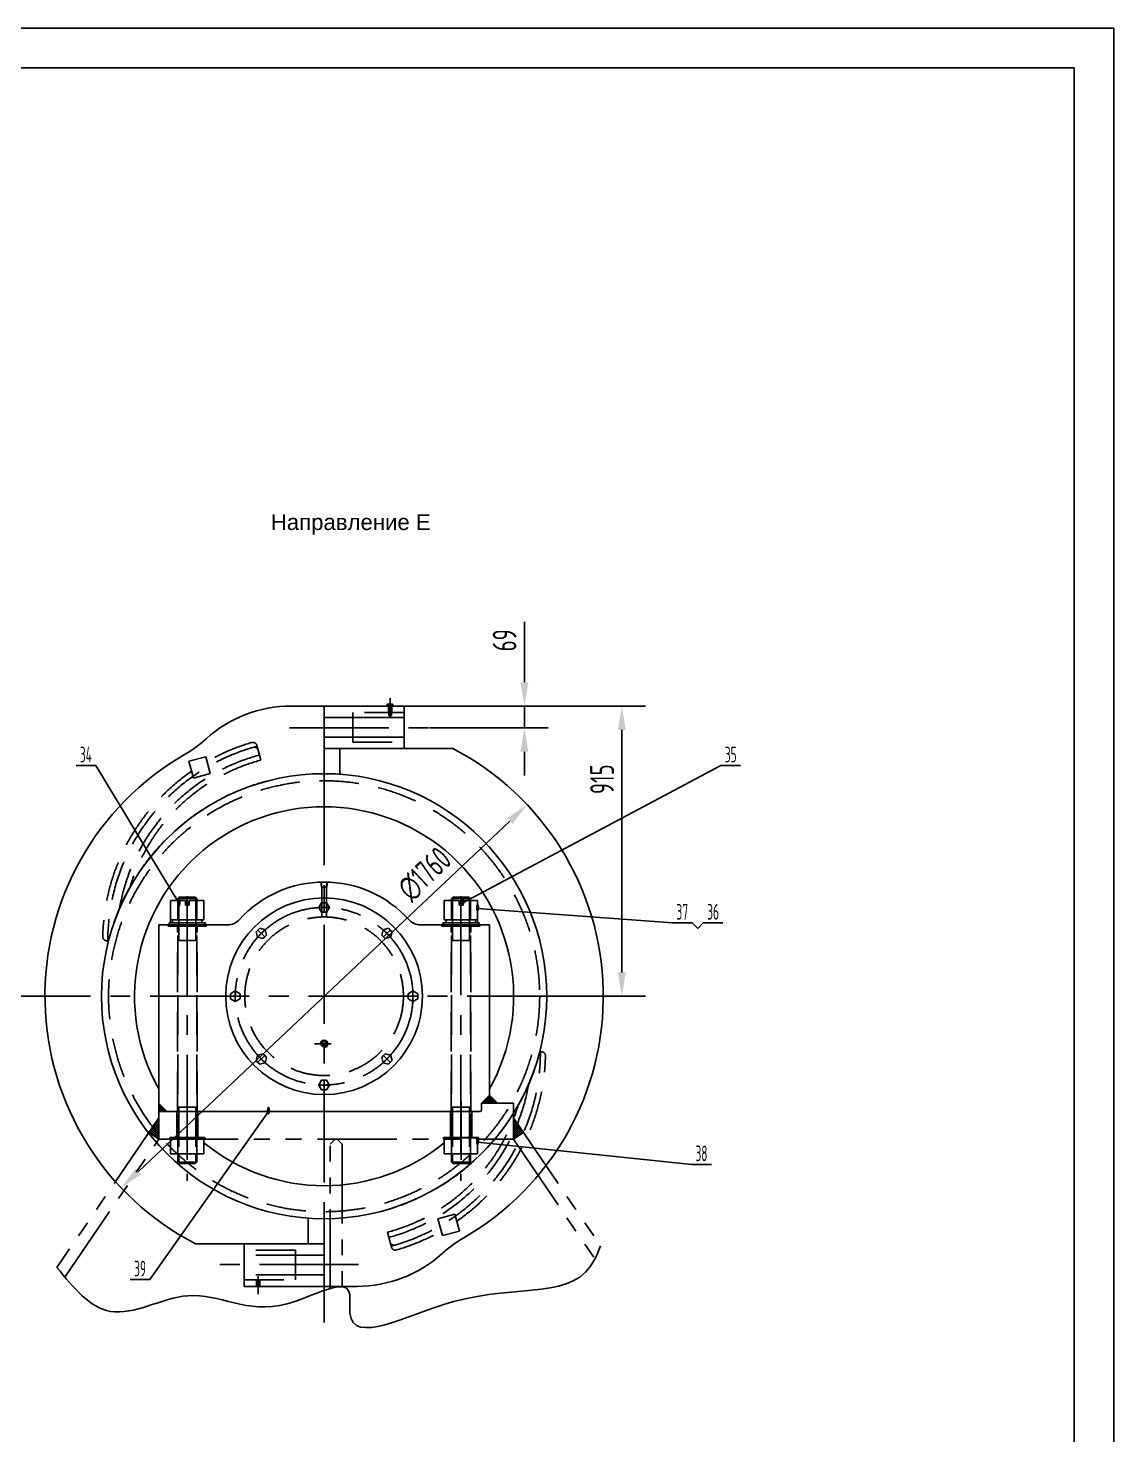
# Model space of a CAD drawing. Header units: millimetres. Extents: x 0 to 10500, y 0 to 7425.
# Drawn here: x 7078 to 10500, y 2989 to 7425 of the extents above; entities that cross this region are included whole.
import ezdxf
from ezdxf.enums import TextEntityAlignment as Align

# ---------------------------------------------------------------- set-up
doc = ezdxf.new("R2010")
doc.units = ezdxf.units.MM
doc.header["$LTSCALE"] = 250
for name, pattern in [('F', [0.75, 0.5, -0.25]), ('G', [2, 1.25, -0.25, 0.25, -0.25]), ('K', [2.5, 1.25, -0.25, 0.25, -0.25, 0.25, -0.25])]:
    doc.linetypes.add(name, pattern=pattern)
for name, color, linetype in [('01', 7, 'Continuous'), ('02', 1, 'Continuous'), ('04', 2, 'F'), ('05', 142, 'G'), ('07', 6, 'K'), ('08', 1, 'Continuous'), ('11', 3, 'Continuous')]:
    doc.layers.add(name, color=color, linetype=linetype)
doc.styles.get("Standard").update_dxf_attribs({"font": 'isocp', "width": 0.707, "bigfont": 'intecad.shx'})
doc.dimstyles.new('INTE', dxfattribs={"dimscale": 25, "dimtxt": 3, "dimasz": 3, "dimexe": 3, "dimexo": 0, "dimgap": 1, "dimtad": 1, "dimdsep": 46, "dimtxsty": 'Standard', "dimcen": 0, "dimclrd": 1, "dimclre": 1, "dimclrt": 3, "dimaunit": 1, "dimadec": 0, "dimazin": 0, "dimtfac": 1, "dimtmove": 0, "dimatfit": 0, "dimfxl": 1, "dimarcsym": 0})

# ---------------------------------------------------------------- blocks, each defined once
blk = doc.blocks.new('ert')
at = {"layer": '07', "linetype": 'K'}
h = blk.add_hatch(dxfattribs=at)
h.set_pattern_fill('_USER', color=6, scale=5, angle=45, style=0, double=1, pattern_type=0)
h.set_pattern_definition([(45, (6254.2764, -16652.6666), (-3.535534, 3.535534), []), (135, (6254.2764, -16652.6666), (-3.535534, -3.535534), [])])
h.paths.add_polyline_path([(10265.7, -10855.8), (10297.1, -10877.2), (10297.1, -10809.6)])
h.paths.add_polyline_path([(11415.1, -10877.2), (11446.5, -10855.8), (11415.1, -10809.6)])
at = {"layer": '07', "color": 6, "linetype": 'K', "ltscale": 0.8}
for p, q in [((10387, -10735.1), (10387, -10942.6)), ((11250.6, -10757.4), (11250.6, -10942.6)), ((11314.1, -10763.2), (11314.1, -10786.2)), ((11415.1, -10763.2), (11314.1, -10763.2)), ((11415.1, -10763.2), (11415.1, -10877.2)), ((10297.1, -10809.6), (9976.2, -11281.6)), ((10297.1, -10789.2), (11311.1, -10789.2)), ((10297.1, -10789.2), (10297.1, -10877.2)), ((10354, -10789.2), (10354, -10873.2)), ((10420, -10789.2), (10420, -10873.2)), ((11217.2, -10789.2), (11217.2, -10873.2)), ((11284, -10789.2), (11284, -10873.2)), ((11415.1, -10809.6), (11689.5, -11213.2)), ((10297.1, -10877.2), (10265.7, -10855.8)), ((11415.1, -10877.2), (11446.5, -10855.8)), ((10001.4, -11312.2), (10297.1, -10877.2)), ((10297.1, -10877.2), (11415.1, -10877.2)), ((10853.1, -10877.2), (10837.1, -10893.2)), ((10837.1, -11347.8), (10837.1, -10893.2)), ((10853.1, -10877.2), (10859.1, -10877.2)), ((10859.1, -10877.2), (10875.1, -10893.2)), ((10875.1, -10893.2), (10875.1, -11342.4)), ((11415.1, -10877.2), (11672.2, -11255.3))]:
    blk.add_line(p, q, dxfattribs=at)
at = {"layer": '07', "color": 6, "linetype": 'K'}
for p, q in [((10339.5, -10877.2), (10339.5, -10873.2)), ((10339.5, -10873.2), (10434.5, -10873.2)), ((10434.5, -10877.2), (10434.5, -10873.2)), ((11203.1, -10877.2), (11203.1, -10873.2)), ((11203.1, -10873.2), (11298.1, -10873.2)), ((11298.1, -10877.2), (11298.1, -10873.2))]:
    blk.add_line(p, q, dxfattribs=at)
at = {"layer": '07', "color": 6, "linetype": 'K', "ltscale": 0.8}
blk.add_arc((11311.1, -10786.2), 3, 270, 0, dxfattribs=at)
blk = doc.blocks.new('*D230')
at = {"layer": '08', "color": 1, "lineweight": -2, "transparency": 16777216}
blk.add_line((7425.1, 3819.6), (8596, 4924.7), dxfattribs=at)
at = {"layer": '08', "color": 1, "transparency": 16777216}
for points in [[(8587.4, 4933.8), (8604.5, 4915.6), (8650.5, 4976.2)], [(7416.6, 3828.7), (7433.7, 3810.5), (7370.6, 3768.1)]]:
    blk.add_solid(points, dxfattribs=at)
at = {"layer": 'Defpoints', "color": 0, "transparency": 16777216}
for p in [(8650.5, 4976.2), (7370.6, 3768.1)]:
    blk.add_point(p, dxfattribs=at)
at = {"layer": '08', "color": 3, "transparency": 16777216, "insert": (8327.2, 4756.9), "char_height": 75, "attachment_point": 5, "rotation": 43.3461}
blk.add_mtext('∅1760', dxfattribs=at)
blk = doc.blocks.new('*U215')
at = {"layer": '01'}
for p, q in [((0, 16.5), (-15, 7.8)), ((-15, 7.8), (-15, 0)), ((-15, -7.8), (-15, 0)), ((15, 7.8), (0, 16.5)), ((15, 0), (15, 7.8)), ((15, 0), (15, -7.8)), ((0, -16.5), (-15, -7.8)), ((15, -7.8), (0, -16.5))]:
    blk.add_line(p, q, dxfattribs=at)
at = {"layer": '05'}
for p, q in [((-16.9, 0), (16.3, 0)), ((0, -18.3), (0, 17.9))]:
    blk.add_line(p, q, dxfattribs=at)
blk = doc.blocks.new('*D219')
at = {"layer": '08', "color": 1, "lineweight": -2, "transparency": 16777216}
for p, q in [((8641.9, 5362), (8641.9, 5552.3)), ((8342.9, 5287), (8716.9, 5287)), ((8641.9, 5218), (8641.9, 5287)), ((8342.9, 5218), (8716.9, 5218)), ((8641.9, 5143), (8641.9, 5068))]:
    blk.add_line(p, q, dxfattribs=at)
at = {"layer": '08', "color": 1, "transparency": 16777216}
for points in [[(8629.4, 5362), (8654.4, 5362), (8641.9, 5287)], [(8629.4, 5143), (8654.4, 5143), (8641.9, 5218)]]:
    blk.add_solid(points, dxfattribs=at)
at = {"layer": 'Defpoints', "color": 0, "transparency": 16777216}
for p in [(8342.9, 5287), (8641.9, 5287), (8342.9, 5218)]:
    blk.add_point(p, dxfattribs=at)
at = {"layer": '08', "color": 3, "transparency": 16777216, "insert": (8579.4, 5494.7), "char_height": 75, "attachment_point": 5, "rotation": 90}
blk.add_mtext('69', dxfattribs=at)
blk = doc.blocks.new('*D220')
at = {"layer": '08', "color": 1, "lineweight": -2, "transparency": 16777216}
for p, q in [((8262.5, 5287), (9024.1, 5287)), ((8949.1, 4447.1), (8949.1, 5212)), ((8738.9, 4372.1), (9024.1, 4372.1))]:
    blk.add_line(p, q, dxfattribs=at)
at = {"layer": '08', "color": 1, "transparency": 16777216}
for points in [[(8936.6, 5212), (8961.6, 5212), (8949.1, 5287)], [(8936.6, 4447.1), (8961.6, 4447.1), (8949.1, 4372.1)]]:
    blk.add_solid(points, dxfattribs=at)
at = {"layer": 'Defpoints', "color": 0, "transparency": 16777216}
for p in [(8262.5, 5287), (8949.1, 5287), (8738.9, 4372.1)]:
    blk.add_point(p, dxfattribs=at)
at = {"layer": '08', "color": 3, "transparency": 16777216, "insert": (8886.6, 5056.4), "char_height": 75, "attachment_point": 5, "rotation": 90}
blk.add_mtext('915', dxfattribs=at)
blk = doc.blocks.new('*U241')
at = {"layer": '01'}
for points in [[(415, 292), (25, 292)], [(415, 5), (415, 292)]]:
    blk.add_lwpolyline(points, dxfattribs=at)
at = {"layer": '02'}
for points in [[(420, 297), (0, 297)], [(420, 0), (420, 297)]]:
    blk.add_lwpolyline(points, dxfattribs=at)

msp = doc.modelspace()

# ---------------------------------------------------------------- hatches: boundary and pattern name
at = {"layer": '01'}
for points in [[(8531.549, 4035.144), (8531.549, 4060.144), (8506.349, 4035.144)], [(8556.849, 4035.144), (8531.549, 4060.144), (8531.549, 4035.144)], [(7489.349, 4009.144), (7514.549, 4009.144), (7489.549, 4034.144)]]:
    msp.add_hatch(color=256, dxfattribs=at).paths.add_polyline_path(points)

# ---------------------------------------------------------------- linework, layer by layer
for p, q in [((8262.549, 5287.012), (7906.819, 5287.012)), ((8227.434, 5293.412), (8209.664, 5293.412)), ((8209.664, 5293.412), (8209.664, 5287.012)), ((8213.549, 5287.012), (8213.549, 5293.412)), ((8223.549, 5287.012), (8223.549, 5293.412)), ((8227.434, 5293.412), (8227.434, 5287.012)), ((8262.549, 5153.012), (8262.549, 5287.012)), ((8010.549, 5251.012), (8262.549, 5251.012)), ((8010.549, 5189.012), (8262.549, 5189.012)), ((8010.549, 5153.012), (8416.315, 5153.012)), ((8060.549, 5153.012), (8060.549, 5071.86)), ((7526.819, 4674.145), (7573.249, 4674.145)), ((7526.819, 4603.145), (7526.819, 4674.145)), ((7549.249, 4680.145), (7609.249, 4680.145)), ((7549.249, 4612.665), (7549.249, 4674.145)), ((7605.249, 4684.145), (7553.249, 4684.145)), ((7573.249, 4674.145), (7573.249, 4659.145)), ((7585.249, 4659.145), (7573.249, 4659.145)), ((7631.679, 4674.145), (7585.249, 4674.145)), ((7585.249, 4674.145), (7585.249, 4659.145)), ((7605.249, 4684.145), (7609.249, 4680.145)), ((7609.249, 4612.665), (7609.249, 4680.145)), ((7631.679, 4612.665), (7631.679, 4674.145)), ((8389.419, 4612.665), (8389.419, 4674.145)), ((8389.419, 4674.145), (8435.849, 4674.145)), ((8415.849, 4684.145), (8411.849, 4680.145)), ((8471.849, 4680.145), (8411.849, 4680.145)), ((8411.849, 4612.665), (8411.849, 4680.145)), ((8415.849, 4684.145), (8467.849, 4684.145)), ((8435.849, 4674.145), (8435.849, 4659.145)), ((8435.849, 4659.145), (8447.849, 4659.145)), ((8447.849, 4674.145), (8447.849, 4659.145)), ((8494.279, 4674.145), (8447.849, 4674.145)), ((8471.849, 4612.665), (8471.849, 4674.145)), ((8494.279, 4603.145), (8494.279, 4674.145)), ((7489.549, 4034.144), (7489.549, 4597.145)), ((7521.749, 4603.145), (7636.749, 4603.145)), ((7526.819, 4612.665), (7579.249, 4612.665)), ((7533.041, 4612.665), (7533.041, 4603.145)), ((7631.679, 4612.665), (7579.249, 4612.665)), ((7625.456, 4612.665), (7625.456, 4603.145)), ((8499.349, 4603.145), (8384.349, 4603.145)), ((8389.419, 4612.665), (8441.849, 4612.665)), ((8395.641, 4612.665), (8395.641, 4603.145)), ((8494.279, 4612.665), (8441.849, 4612.665)), ((8488.056, 4612.665), (8488.056, 4603.145)), ((8531.549, 4597.145), (8531.549, 4035.144)), ((8506.349, 4035.144), (8531.549, 4060.144)), ((8531.549, 4060.144), (8556.849, 4035.144)), ((7489.549, 4034.144), (7489.349, 4009.144)), ((7489.549, 4034.144), (7514.549, 4009.144)), ((7526.819, 3875.144), (7526.819, 3926.144)), ((7526.819, 3875.144), (7526.819, 3926.144)), ((7549.249, 3849.144), (7549.249, 3926.144)), ((7609.249, 3849.144), (7609.249, 3926.144)), ((7631.679, 3875.144), (7631.679, 3926.144)), ((8389.419, 3875.144), (8389.419, 3926.144)), ((8411.849, 3849.144), (8411.849, 3926.144)), ((8471.849, 3849.144), (8471.849, 3926.144)), ((8494.279, 3875.144), (8494.279, 3926.144)), ((8494.279, 3875.144), (8494.279, 3926.144)), ((7631.679, 3875.144), (7526.819, 3875.144)), ((8389.419, 3875.144), (8494.279, 3875.144)), ((7960.549, 3591.277), (7960.549, 3672.429)), ((8010.549, 3591.277), (7604.783, 3591.277)), ((7758.549, 3591.277), (7758.549, 3457.277)), ((8010.549, 3457.277), (8010.549, 3591.277)), ((7758.549, 3457.277), (8010.549, 3457.277)), ((8010.549, 3457.277), (8114.279, 3457.277))]:
    msp.add_line(p, q, dxfattribs=at)
at = {"layer": '01', "color": 7, "linetype": 'Continuous'}
for p, q in [((8010.549, 5287.012), (8010.549, 5074.145)), ((8100.549, 5251.012), (8100.549, 5189.012)), ((7489.549, 4597.145), (7706.452, 4597.145)), ((7521.749, 4597.145), (7521.749, 4603.145)), ((7636.749, 4597.145), (7636.749, 4603.145)), ((8531.549, 4597.145), (8314.646, 4597.145)), ((8384.349, 4597.145), (8384.349, 4603.145)), ((8499.349, 4597.145), (8499.349, 4603.145)), ((8503.349, 4009.144), (7514.549, 4009.144)), ((8503.349, 4009.144), (8506.349, 4012.144)), ((8506.349, 4012.144), (8506.349, 4035.144)), ((7526.819, 3926.144), (7631.679, 3926.144)), ((8494.279, 3926.144), (8389.419, 3926.144)), ((7547.249, 3849.144), (7551.249, 3845.144)), ((7549.249, 3849.144), (7553.249, 3845.144)), ((7549.249, 3849.144), (7609.249, 3849.144)), ((7553.249, 3845.144), (7605.249, 3845.144)), ((7605.249, 3845.144), (7609.249, 3849.144)), ((8471.849, 3849.144), (8411.849, 3849.144)), ((8415.849, 3845.144), (8411.849, 3849.144)), ((8467.849, 3845.144), (8415.849, 3845.144)), ((8471.849, 3849.144), (8467.849, 3845.144)), ((8473.849, 3849.144), (8469.849, 3845.144)), ((8010.549, 3553.277), (8010.549, 3670.145))]:
    msp.add_line(p, q, dxfattribs=at)
for centre, radius in [((8010.549, 4372.145), 701.7), ((7579.249, 4666.145), 5.5), ((8010.549, 4372.145), 310), ((8441.849, 4666.145), 5.5)]:
    msp.add_circle(centre, radius, dxfattribs=at)
at = {"layer": '01'}
for radius in [9.565, 7]:
    msp.add_circle((8010.549, 4222.145), radius, dxfattribs=at)
for centre, radius, start, end in [((7906.819, 4887.012), 400, 90, 132.09313), ((7370.549, 5480.657), 400, 300, 312.09313), ((8010.549, 4372.145), 360, 42.123563, 137.876437), ((8650.549, 3263.632), 400, 120, 132.09313), ((8114.279, 3857.277), 400, 270, 312.09313)]:
    msp.add_arc(centre, radius, start, end, dxfattribs=at)
at = {"layer": '01', "color": 7, "linetype": 'Continuous'}
for centre, radius, start, end in [((8010.549, 4372.145), 880, 300, 62.54205), ((8010.549, 4372.145), 880, 120, 242.54205), ((8010.549, 4372.145), 597.5, 330.687973, 209.312027), ((7706.452, 4647.145), 50, 270, 317.876437), ((8314.646, 4647.145), 50, 222.123563, 270), ((8010.549, 4372.145), 597.5, 230.647324, 309.352676)]:
    msp.add_arc(centre, radius, start, end, dxfattribs=at)
at = {"layer": '02'}
for p, q in [((7290.622, 5099.632), (7228.622, 5099.632)), ((7553.249, 4664.145), (7290.622, 5099.632)), ((8447.849, 4666.645), (9261.336, 5099.632)), ((9261.336, 5099.632), (9323.336, 5099.632)), ((8494.279, 4648.645), (9108.47, 4603.577)), ((9170.47, 4603.577), (9108.47, 4603.577)), ((9188.147, 4585.9), (9170.47, 4603.577)), ((9205.825, 4603.577), (9188.147, 4585.9)), ((9267.825, 4603.577), (9205.825, 4603.577)), ((7835.136, 4009.144), (7461.444, 3478.615)), ((8494.279, 3911.395), (9169.233, 3841.816)), ((9169.233, 3841.816), (9231.233, 3841.816)), ((7461.444, 3478.615), (7399.444, 3478.615))]:
    msp.add_line(p, q, dxfattribs=at)
at = {"layer": '02', "color": 1, "linetype": 'Continuous'}
for p, q in [((7552.249, 4674.145), (7552.249, 4683.145)), ((7606.249, 4674.145), (7606.249, 4683.145)), ((8414.849, 4674.145), (8414.849, 4683.145)), ((8468.849, 4674.145), (8468.849, 4683.145)), ((7550.249, 3875.144), (7550.249, 3846.144)), ((7552.249, 3875.144), (7552.249, 3846.144)), ((7606.249, 3875.144), (7606.249, 3846.144)), ((8414.849, 3875.144), (8414.849, 3846.144)), ((8468.849, 3875.144), (8468.849, 3846.144)), ((8470.849, 3875.144), (8470.849, 3846.144))]:
    msp.add_line(p, q, dxfattribs=at)
msp.add_arc((8010.549, 4222.145), 11.622, 270, 180, dxfattribs=at)
at = {"layer": '02'}
msp.add_spline([(7168.473, 3516.773), (7336.715, 3378.196), (7580.513, 3427.716), (7893.684, 3401.965), (8089.911, 3437.62), (8091.893, 3372.253), (8415.745, 3407.958), (8864.406, 3543.054), (8881.759, 3585.116)], degree=3, dxfattribs=at)
at = {"layer": '04', "color": 2, "linetype": 'F'}
for p, q in [((8209.664, 5287.012), (8227.434, 5287.012)), ((8213.549, 5287.012), (8213.549, 5267.012)), ((8213.549, 5282.512), (8223.549, 5282.512)), ((8214.549, 5257.012), (8214.549, 5282.512)), ((8222.549, 5257.012), (8222.549, 5282.512)), ((8223.549, 5287.012), (8223.549, 5267.012)), ((8262.549, 5267.012), (8100.549, 5267.012)), ((8214.549, 5257.012), (8222.549, 5257.012)), ((8100.549, 5173.012), (8262.549, 5173.012)), ((7637.421, 5127.166), (7584.295, 5112.931)), ((7584.295, 5112.931), (7598.53, 5059.805)), ((7651.656, 5074.04), (7637.421, 5127.166)), ((7598.53, 5059.805), (7651.656, 5074.04)), ((8001.785, 4715.844), (7999.73, 4731.982)), ((8003.549, 4715.844), (8001.575, 4732.033)), ((8001.785, 4715.844), (8019.312, 4715.844)), ((8003.549, 4715.844), (8003.549, 4622.145)), ((8017.549, 4715.844), (8019.522, 4732.033)), ((8017.549, 4715.844), (8017.549, 4622.145)), ((8019.312, 4715.844), (8021.368, 4731.982)), ((7519.249, 4593.145), (7519.249, 4597.145)), ((7519.249, 4593.145), (7639.249, 4593.145)), ((7521.749, 4593.145), (7521.749, 4597.145)), ((7548.249, 4010.144), (7548.249, 4593.145)), ((7549.249, 3875.774), (7549.249, 4593.145)), ((7609.249, 3875.774), (7609.249, 4593.145)), ((7610.249, 4010.144), (7610.249, 4593.145)), ((7636.749, 4593.145), (7636.749, 4597.145)), ((7639.249, 4593.145), (7639.249, 4597.145)), ((8381.849, 4593.145), (8381.849, 4597.145)), ((8501.849, 4593.145), (8381.849, 4593.145)), ((8384.349, 4593.145), (8384.349, 4597.145)), ((8410.849, 4010.144), (8410.849, 4593.145)), ((8411.849, 3875.774), (8411.849, 4593.145)), ((8471.849, 3875.774), (8471.849, 4593.145)), ((8472.849, 4010.144), (8472.849, 4593.145)), ((8499.349, 4593.145), (8499.349, 4597.145)), ((8501.849, 4593.145), (8501.849, 4597.145)), ((7330.668, 4546.977), (7325.835, 4546.977)), ((7549.249, 4548.145), (7609.249, 4548.145)), ((8471.849, 4548.145), (8411.849, 4548.145)), ((8690.429, 4197.312), (8695.263, 4197.312)), ((7524.249, 3926.144), (7531.749, 3926.144)), ((7524.249, 3921.144), (7524.249, 3926.144)), ((7634.249, 3926.144), (7626.749, 3926.144)), ((7634.249, 3921.144), (7634.249, 3926.144)), ((8386.849, 3926.144), (8394.349, 3926.144)), ((8386.849, 3921.144), (8386.849, 3926.144)), ((8496.849, 3926.144), (8489.349, 3926.144)), ((8496.849, 3921.144), (8496.849, 3926.144)), ((8422.568, 3684.484), (8369.442, 3670.249)), ((8436.803, 3631.358), (8422.568, 3684.484)), ((8383.677, 3617.123), (8369.442, 3670.249)), ((8436.803, 3631.358), (8383.677, 3617.123)), ((7920.549, 3571.277), (7758.549, 3571.277)), ((7920.549, 3555.277), (7758.549, 3555.277)), ((7920.549, 3571.277), (7920.549, 3555.277)), ((7920.549, 3493.277), (7920.549, 3555.277)), ((7920.549, 3555.277), (8010.549, 3555.277)), ((7920.549, 3493.277), (7758.549, 3493.277)), ((7758.549, 3477.277), (7920.549, 3477.277)), ((7797.549, 3457.277), (7797.549, 3477.544)), ((7807.549, 3457.277), (7807.549, 3477.544)), ((7920.549, 3493.277), (8010.549, 3493.277)), ((7920.549, 3493.277), (7920.549, 3477.277))]:
    msp.add_line(p, q, dxfattribs=at)
at = {"layer": '04'}
for p, q in [((8100.549, 5267.012), (8100.549, 5251.012)), ((7811.062, 5116.639), (7798.61, 5163.11)), ((8100.549, 5173.012), (8100.549, 5189.012)), ((7552.249, 4674.145), (7552.249, 4548.145)), ((7606.249, 4674.145), (7606.249, 4548.145)), ((8414.849, 4674.145), (8414.849, 4548.145)), ((8468.849, 4674.145), (8468.849, 4548.145)), ((7609.249, 4022.144), (7549.249, 4022.144)), ((7552.249, 4022.144), (7552.249, 3875.144)), ((7606.249, 4022.144), (7606.249, 3875.144)), ((8411.849, 4022.144), (8471.849, 4022.144)), ((8414.849, 4022.144), (8414.849, 3875.144)), ((8468.849, 4022.144), (8468.849, 3875.144)), ((8221.745, 3583.949), (8210.035, 3627.651))]:
    msp.add_line(p, q, dxfattribs=at)
at = {"layer": '04', "color": 2, "linetype": 'F'}
for radius in [679.501, 250]:
    msp.add_circle((8010.549, 4372.145), radius, dxfattribs=at)
for centre, radius, start, end in [((7963.702, 4546.977), 635, 106.173072, 180), ((7963.702, 4546.977), 651, 106.16755, 119.682128), ((7786.053, 5159.745), 13, 15, 106.16755), ((7790.195, 5144.287), 13, 15, 106.197587), ((7963.702, 4546.977), 635, 105, 105.957726), ((7963.702, 4546.977), 606.5, 105, 170.168722), ((7963.702, 4546.977), 589.757, 105, 163.285525), ((7963.702, 4546.977), 651, 124.751516, 178.83245), ((8010.549, 4372.145), 702, 105, 165.578741), ((7325.835, 4559.977), 13, 178.83245, 270), ((8010.549, 4372.145), 702, 285, 345.578741), ((8057.395, 4197.312), 635, 286.173072, 0), ((8057.395, 4197.312), 651, 304.751516, 358.83245), ((8695.263, 4184.312), 13, 358.83245, 90), ((8057.395, 4197.312), 606.5, 285, 350.168722), ((8057.395, 4197.312), 589.757, 285, 343.285525), ((8230.902, 3600.002), 13, 195, 286.197587), ((8057.395, 4197.312), 651, 286.16755, 299.682128), ((8057.395, 4197.312), 635, 285, 285.957726), ((8235.044, 3584.544), 13, 195, 286.16755)]:
    msp.add_arc(centre, radius, start, end, dxfattribs=at)
at = {"layer": '05'}
for p, q in [((8218.549, 5253.463), (8218.549, 5311.624)), ((7901.729, 5218.012), (8342.865, 5218.012)), ((8010.549, 5097.705), (8010.549, 3343.538)), ((7549.249, 4680.145), (7553.249, 4684.145)), ((7549.249, 4680.145), (7549.249, 4674.145)), ((7572.16, 4666.145), (7587.194, 4666.145)), ((7579.249, 4687.515), (7579.249, 3789.8)), ((8448.938, 4666.145), (8433.903, 4666.145)), ((8441.849, 4687.515), (8441.849, 3789.8)), ((8471.849, 4680.145), (8467.849, 4684.145)), ((8471.849, 4680.145), (8471.849, 4674.145)), ((6961.801, 4372.145), (9014.451, 4372.145)), ((8032.643, 4222.145), (7980.067, 4222.145)), ((8119.369, 3526.277), (7678.233, 3526.277)), ((7802.549, 3489.195), (7802.549, 3432.665))]:
    msp.add_line(p, q, dxfattribs=at)
at = {"layer": '05', "color": 142, "linetype": 'G'}
msp.add_circle((8010.549, 4372.145), 280, dxfattribs=at)

# ---------------------------------------------------------------- block references
at = {"layer": '01', "xscale": 25, "yscale": 25, "zscale": 25}
msp.add_blockref('*U241', (0, 0), dxfattribs=at)
at = {"layer": '01'}
for p, rotation in [((8010.549, 4652.145), 90), ((7812.559, 4570.134), 135), ((8208.539, 4570.134), 45), ((7730.549, 4372.145), 180), ((7812.559, 4174.155), 225), ((8208.539, 4174.155), 315), ((8010.549, 4092.145), 270)]:
    msp.add_blockref('*U215', p, dxfattribs=dict(at, rotation=rotation))
msp.add_blockref('*U215', (8290.549, 4372.145), dxfattribs=at)
at = {"layer": '01', "color": 7, "linetype": 'Continuous'}
msp.add_blockref('ert', (-2807.766, 14798.339), dxfattribs=at)

# ---------------------------------------------------------------- texts
at = {"layer": '01', "insert": (7842.618, 5892.265), "char_height": 50, "attachment_point": 1}
msp.add_mtext('{\\fArial|b0|i0|c204|p34;\\W1;\\C3;Направление Е}', dxfattribs=at)
at = {"layer": '02', "width": 0.605172}
for p, p2 in [((7547.249, 4654.145), (7559.249, 4654.145)), ((8441.849, 4656.645), (8453.849, 4656.645)), ((8488.279, 4638.645), (8500.279, 4638.645)), ((7829.136, 3999.144), (7841.136, 3999.144)), ((8488.279, 3901.395), (8500.279, 3901.395))]:
    msp.add_text('●', height=20, dxfattribs=at).set_placement(p, p2, align=Align.FIT)
at = {"layer": '11'}
for s, width, p, p2 in [('34', 0.556706, (7241.022, 5109.632), (7278.222, 5109.632)), ('35', 0.581958, (9273.736, 5109.632), (9310.936, 5109.632)), ('37', 0.601243, (9120.87, 4613.577), (9158.07, 4613.577)), ('36', 0.578293, (9218.225, 4613.577), (9255.425, 4613.577)), ('38', 0.601243, (9181.633, 3851.816), (9218.833, 3851.816)), ('39', 0.568672, (7411.844, 3488.615), (7449.044, 3488.615))]:
    msp.add_text(s, height=49.4975, dxfattribs=dict(at, width=width)).set_placement(p, p2, align=Align.FIT)

# ---------------------------------------------------------------- dimensions: what is measured, and where the dimension line sits
at = {"layer": '08'}
dim = msp.add_linear_dim(base=(8641.883, 5287.012), p1=(8342.865, 5218.012), p2=(8342.865, 5287.012), angle=90, dimstyle='INTE', dxfattribs=at)
dim.commit()
dim.dimension.update_dxf_attribs({"geometry": '*D219', "text_midpoint": (8579.383, 5494.661)})
dim = msp.add_linear_dim(base=(8949.141, 5287.012), p1=(8738.882, 4372.145), p2=(8262.549, 5287.012), angle=90, text='915', dimstyle='INTE', dxfattribs=at)
dim.commit()
dim.dimension.update_dxf_attribs({"geometry": '*D220', "text_midpoint": (8949.141, 5056.353), "dimtype": 160})
dim = msp.add_diameter_dim_2p(p1=(7370.595, 3768.109), p2=(8650.503, 4976.18), dimstyle='INTE', dxfattribs=at)
dim.commit()
dim.dimension.update_dxf_attribs({"geometry": '*D230', "text_midpoint": (8370.058, 4711.476), "dimtype": 163})

doc.saveas('drawing.dxf')
